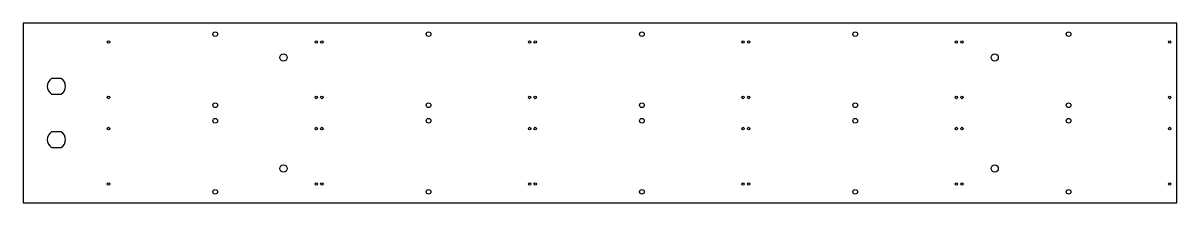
# Model space of a CAD drawing. Header units: millimetres. Extents: x -554 to 484, y -81 to 81.
import ezdxf

# ---------------------------------------------------------------- set-up
doc = ezdxf.new("R2010")
doc.units = ezdxf.units.MM
doc.layers.add('CORTE', color=7, linetype='Continuous')

msp = doc.modelspace()

# ---------------------------------------------------------------- linework, layer by layer
at = {"layer": 'CORTE'}
msp.add_lwpolyline([(-554.4, -81), (484, -81), (484, 81), (-554.4, 81)], close=True, dxfattribs=at)
for points in [[(-528.8, 17), (-520, 17, 0.554848), (-520, 31), (-528.8, 31, 0.554848)], [(-528.8, -31), (-520, -31, 0.554848), (-520, -17), (-528.8, -17, 0.554848)]]:
    msp.add_lwpolyline(points, format="xyb", close=True, dxfattribs=at)
for centre, radius in [((-381.5, 71), 2.1), ((-189.5, 71), 2.1), ((2.5, 71), 2.1), ((194.5, 71), 2.1), ((386.5, 71), 2.1), ((-477.5, 64), 1.1), ((-290.5, 64), 1.1), ((-285.5, 64), 1.1), ((-98.5, 64), 1.1), ((-93.5, 64), 1.1), ((93.5, 64), 1.1), ((98.5, 64), 1.1), ((285.5, 64), 1.1), ((290.5, 64), 1.1), ((477.5, 64), 1.1), ((-320, 50), 3.25), ((320, 50), 3.25), ((-477.5, 14), 1.1), ((-290.5, 14), 1.1), ((-285.5, 14), 1.1), ((-98.5, 14), 1.1), ((-93.5, 14), 1.1), ((93.5, 14), 1.1), ((98.5, 14), 1.1), ((285.5, 14), 1.1), ((290.5, 14), 1.1), ((477.5, 14), 1.1), ((-381.5, 7), 2.1), ((-189.5, 7), 2.1), ((2.5, 7), 2.1), ((194.5, 7), 2.1), ((386.5, 7), 2.1), ((-381.5, -7), 2.1), ((-189.5, -7), 2.1), ((2.5, -7), 2.1), ((194.5, -7), 2.1), ((386.5, -7), 2.1), ((-477.5, -14), 1.1), ((-290.5, -14), 1.1), ((-285.5, -14), 1.1), ((-98.5, -14), 1.1), ((-93.5, -14), 1.1), ((93.5, -14), 1.1), ((98.5, -14), 1.1), ((285.5, -14), 1.1), ((290.5, -14), 1.1), ((477.5, -14), 1.1), ((-320, -50), 3.25), ((320, -50), 3.25), ((-477.5, -64), 1.1), ((-381.5, -71), 2.1), ((-290.5, -64), 1.1), ((-285.5, -64), 1.1), ((-189.5, -71), 2.1), ((-98.5, -64), 1.1), ((-93.5, -64), 1.1), ((2.5, -71), 2.1), ((93.5, -64), 1.1), ((98.5, -64), 1.1), ((194.5, -71), 2.1), ((285.5, -64), 1.1), ((290.5, -64), 1.1), ((386.5, -71), 2.1), ((477.5, -64), 1.1)]:
    msp.add_circle(centre, radius, dxfattribs=at)

doc.saveas('drawing.dxf')
